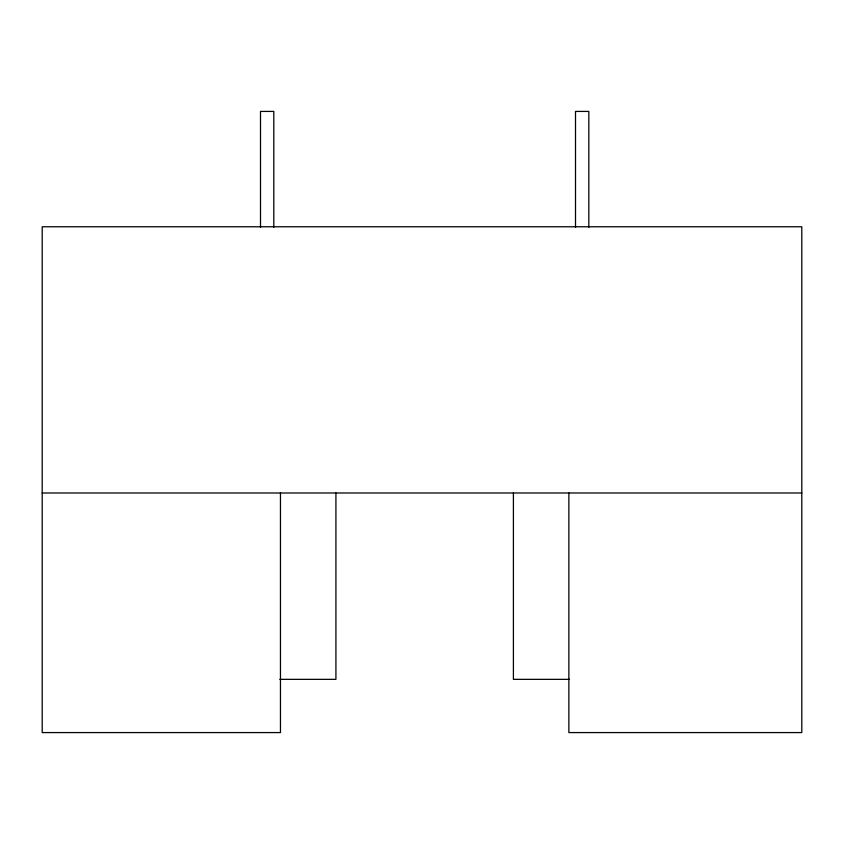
<?xml version="1.0" encoding="UTF-8"?>
<svg xmlns="http://www.w3.org/2000/svg" width="844" height="844" viewBox="0 0 844 844"><rect width="100%" height="100%" fill="white"/><g stroke="black" fill="none" stroke-linecap="round" stroke-linejoin="round"><path stroke-width="1.27" d="M42.2 492.991L801.8 492.991M279.807 679.346L335.923 679.346L335.923 492.991M569.51 679.346L513.405 679.346L513.405 492.991M588.827 227.226L588.827 111.419L575.513 111.419L575.513 227.226M568.867 492.991L568.867 732.581L801.8 732.581L801.8 226.772L42.2 226.772L42.2 732.581L280.461 732.581L280.461 492.991M273.804 227.226L273.804 111.419L260.501 111.419L260.501 227.226"/></g></svg>
